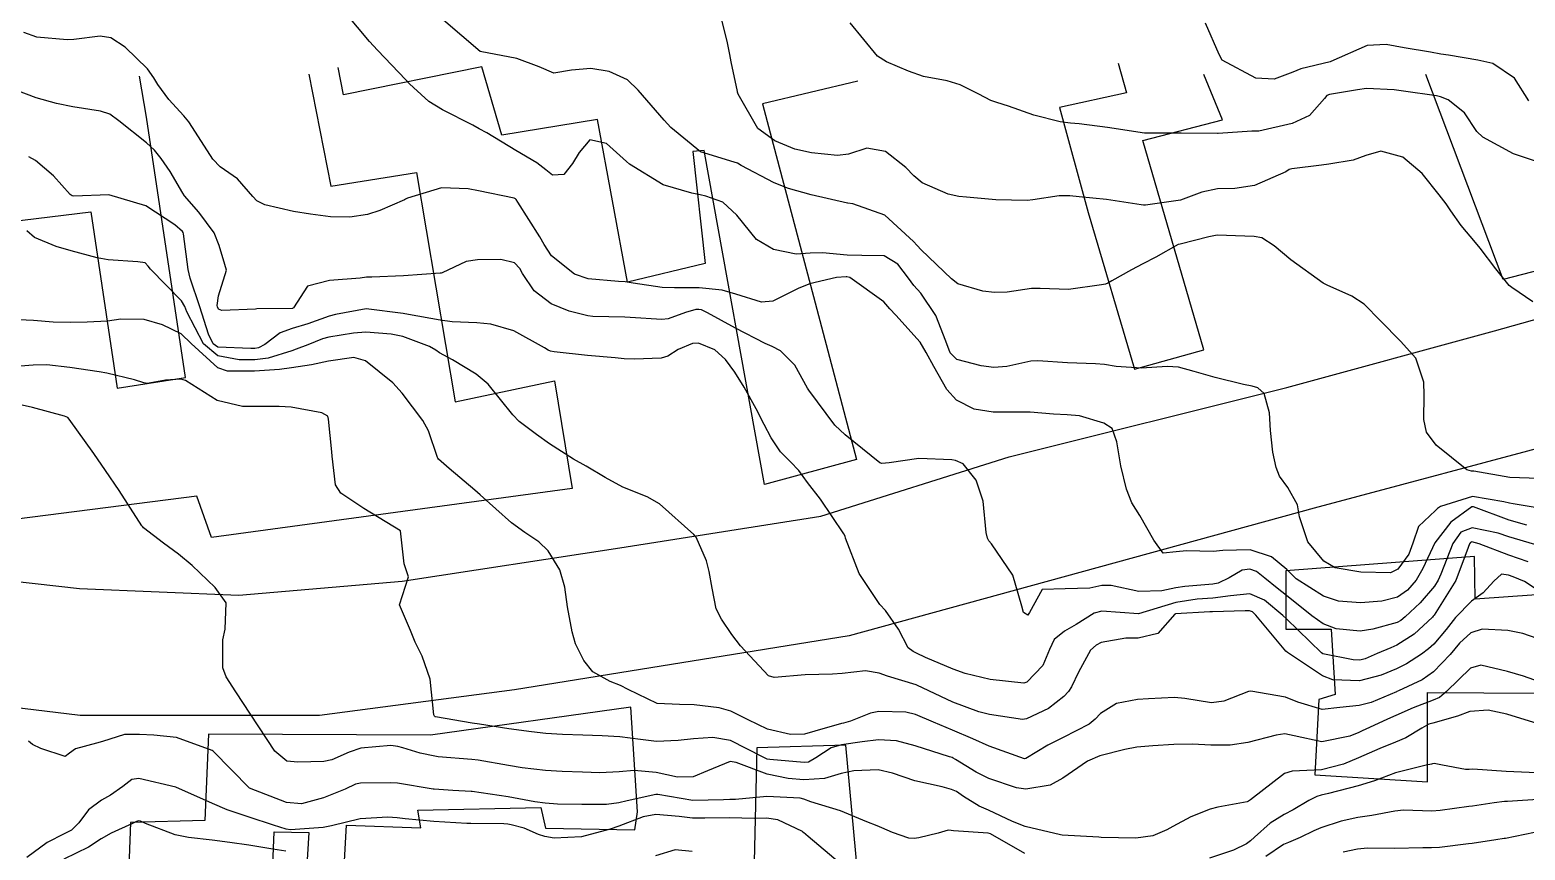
# Model space of a CAD drawing. Header units: metres. Extents: x 307586 to 320046, y 7427249 to 7434250.
# Drawn here: x 319581.3 to 319662.3, y 7429207.4 to 7429251.7 of the extents above; entities that cross this region are included whole.
import ezdxf

# ---------------------------------------------------------------- set-up
doc = ezdxf.new("R2010")
doc.units = ezdxf.units.M
doc.header["$MEASUREMENT"] = 0
for name, color, linetype in [('Curvas de Nivel 1m', 11, 'Continuous'), ('Curvas de Nivel 5m', 15, 'Continuous'), ('Edificações', 30, 'Continuous'), ('Vias Primárias', 230, 'Continuous')]:
    doc.layers.add(name, color=color, linetype=linetype)

msp = doc.modelspace()

# ---------------------------------------------------------------- linework, layer by layer
at = {"layer": 'Curvas de Nivel 1m', "flags": 128}
for points, elevation in [([(319662.789, 7429225.899), (319661.603, 7429226.115), (319661.405, 7429226.142), (319661.108, 7429226.221), (319659.409, 7429226.505), (319657.675, 7429225.966), (319657.517, 7429225.852), (319657.4, 7429225.751), (319656.488, 7429224.878), (319656.176, 7429223.982), (319655.967, 7429223.384), (319655.359, 7429222.574), (319654.97, 7429222.381), (319653.357, 7429222.405), (319651.977, 7429222.649), (319651.363, 7429223.001), (319650.498, 7429224.049), (319650.037, 7429225.41), (319649.937, 7429226.055), (319649.412, 7429226.991), (319648.955, 7429227.603), (319648.769, 7429228.07), (319648.6, 7429228.908), (319648.468, 7429230.075), (319648.41, 7429231.023), (319648.124, 7429232.08), (319647.778, 7429232.387), (319647.477, 7429232.475), (319647.009, 7429232.563), (319645.481, 7429232.943), (319644.333, 7429233.273), (319643.487, 7429233.502), (319642.884, 7429233.536), (319641.486, 7429233.445), (319640.115, 7429233.545), (319639.488, 7429233.647), (319638.99, 7429233.689), (319637.488, 7429233.728), (319635.87, 7429233.846), (319635.489, 7429233.828), (319634.196, 7429233.532), (319633.485, 7429233.489), (319632.804, 7429233.578), (319631.489, 7429233.915), (319631.129, 7429234.284), (319630.886, 7429234.903), (319630.357, 7429236.292), (319629.535, 7429237.508), (319629.158, 7429237.925), (319628.875, 7429238.31), (319628.299, 7429239.068), (319627.555, 7429239.532), (319626.352, 7429239.545), (319625.555, 7429239.563), (319624.227, 7429239.693), (319623.556, 7429239.667), (319622.792, 7429239.618), (319621.558, 7429239.875), (319620.641, 7429240.409), (319619.583, 7429241.728), (319618.819, 7429242.432), (319617.903, 7429242.752), (319617.597, 7429242.825), (319617.139, 7429242.914), (319615.602, 7429243.372), (319613.775, 7429244.488), (319613.615, 7429244.625), (319612.529, 7429245.607), (319611.632, 7429245.805), (319611.038, 7429245.11), (319610.681, 7429244.529), (319610.216, 7429243.925), (319609.606, 7429243.885), (319609.24, 7429244.176), (319608.753, 7429244.553), (319607.623, 7429245.218), (319606.05, 7429246.173), (319605.64, 7429246.404), (319605.284, 7429246.594), (319603.651, 7429247.425), (319602.911, 7429247.877), (319602.074, 7429248.634), (319601.867, 7429248.84), (319601.667, 7429249.046), (319600.122, 7429250.656), (319599.69, 7429251.118), (319598.403, 7429252.68)], 868), ([(319662.348, 7429224.946), (319661.392, 7429225.218), (319659.452, 7429225.94), (319659.403, 7429225.95), (319659.368, 7429225.941), (319658.234, 7429225.113), (319657.373, 7429223.993), (319656.725, 7429222.61), (319656.353, 7429221.98), (319655.895, 7429221.437), (319655.344, 7429221.062), (319654.498, 7429220.842), (319653.34, 7429220.745), (319652.151, 7429220.838), (319651.344, 7429221.117), (319649.868, 7429222.055), (319649.358, 7429222.551), (319648.533, 7429223.241), (319647.368, 7429223.61), (319645.893, 7429223.579), (319645.367, 7429223.521), (319643.925, 7429223.566), (319643.367, 7429223.505), (319642.664, 7429223.438), (319642.16, 7429224.148), (319641.393, 7429225.477), (319640.957, 7429226.164), (319640.672, 7429226.905), (319640.373, 7429228.17), (319640.158, 7429229.457), (319639.894, 7429230.176), (319639.456, 7429230.468), (319638.127, 7429230.867), (319637.46, 7429230.914), (319636.719, 7429230.959), (319635.461, 7429231.074), (319634.634, 7429231.065), (319633.461, 7429231.058), (319632.421, 7429231.224), (319631.467, 7429231.707), (319630.944, 7429232.285), (319630.241, 7429233.537), (319629.836, 7429234.297), (319629.501, 7429234.861), (319628.189, 7429236.32), (319627.867, 7429236.666), (319627.53, 7429237.037), (319625.694, 7429238.348), (319625.543, 7429238.385), (319625.504, 7429238.389), (319624.976, 7429238.356), (319623.819, 7429238.088), (319623.539, 7429238.008), (319622.933, 7429237.775), (319621.53, 7429237.081), (319620.918, 7429237.017), (319619.533, 7429237.451), (319618.778, 7429237.674), (319617.536, 7429237.8), (319616.201, 7429237.798), (319615.536, 7429237.813), (319613.97, 7429238.054), (319613.539, 7429238.117), (319613.181, 7429238.137), (319611.541, 7429238.288), (319610.793, 7429238.528), (319609.553, 7429239.528), (319609.151, 7429240.138), (319608.914, 7429240.55), (319607.725, 7429242.433), (319607.641, 7429242.569), (319607.623, 7429242.599), (319607.593, 7429242.616), (319607.523, 7429242.641), (319605.597, 7429243.04), (319605.037, 7429243.157), (319603.599, 7429243.209), (319601.746, 7429242.638), (319601.643, 7429242.589), (319601.592, 7429242.563), (319600.253, 7429241.983), (319599.58, 7429241.768), (319598.628, 7429241.624), (319597.577, 7429241.637), (319596.496, 7429241.784), (319595.581, 7429241.919), (319594.021, 7429242.292), (319593.589, 7429242.502), (319593.387, 7429242.733), (319592.543, 7429243.687), (319591.609, 7429244.337), (319591.207, 7429244.764), (319590.433, 7429245.97), (319589.911, 7429246.777), (319589.646, 7429247.097), (319588.838, 7429247.979), (319588.23, 7429248.801), (319588.016, 7429249.154), (319587.671, 7429249.639), (319586.478, 7429250.822), (319585.69, 7429251.322), (319585.114, 7429251.416), (319583.689, 7429251.236), (319583.336, 7429251.215), (319581.69, 7429251.352), (319580.977, 7429251.604)], 867), ([(319662.99, 7429227.468), (319661.419, 7429227.53), (319659.482, 7429227.879), (319659.422, 7429227.881), (319659.359, 7429227.877), (319659.092, 7429227.945), (319657.443, 7429229.288), (319656.914, 7429229.975), (319656.772, 7429230.665), (319656.787, 7429231.977), (319656.762, 7429232.695), (319656.336, 7429233.982), (319655.507, 7429234.899), (319654.432, 7429236.001), (319653.532, 7429236.902), (319652.866, 7429237.349), (319651.542, 7429237.929), (319651.317, 7429238.042), (319649.562, 7429239.31), (319648.66, 7429240.074), (319648.002, 7429240.508), (319647.578, 7429240.576), (319647.08, 7429240.593), (319645.578, 7429240.644), (319645.13, 7429240.562), (319643.573, 7429240.159), (319643.466, 7429240.132), (319642.26, 7429239.452), (319641.557, 7429239.101), (319640.953, 7429238.765), (319639.883, 7429238.177), (319639.668, 7429238.052), (319639.541, 7429238), (319639.319, 7429237.961), (319637.538, 7429237.698), (319636.008, 7429237.756), (319635.538, 7429237.754), (319634.224, 7429237.555), (319633.536, 7429237.534), (319632.893, 7429237.616), (319631.54, 7429238.011), (319631.201, 7429238.283), (319629.558, 7429239.858), (319629.341, 7429240.083), (319629.146, 7429240.306), (319627.584, 7429241.732), (319625.853, 7429242.347), (319625.593, 7429242.37), (319625.569, 7429242.374), (319623.597, 7429242.818), (319622.376, 7429243.163), (319621.604, 7429243.474), (319619.822, 7429244.418), (319619.615, 7429244.536), (319619.438, 7429244.6), (319617.623, 7429245.153), (319616, 7429246.466), (319615.647, 7429246.867), (319614.239, 7429248.484), (319613.669, 7429249.049), (319612.676, 7429249.508), (319611.674, 7429249.662), (319610.639, 7429249.565), (319609.672, 7429249.413), (319608.876, 7429249.753), (319607.679, 7429250.194), (319605.683, 7429250.59), (319603.708, 7429252.274)], 869), ([(319662.915, 7429244.61), (319661.63, 7429245.037), (319659.961, 7429245.937), (319659.646, 7429246.255), (319658.976, 7429247.27), (319658.093, 7429247.964), (319657.665, 7429248.134), (319657.458, 7429248.181), (319655.669, 7429248.428), (319655.167, 7429248.499), (319653.671, 7429248.581), (319653.172, 7429248.516), (319651.666, 7429248.254), (319651.512, 7429248.195), (319651.388, 7429248.043), (319650.582, 7429247.122), (319649.649, 7429246.694), (319647.836, 7429246.278), (319647.645, 7429246.266), (319647.463, 7429246.274), (319645.643, 7429246.152), (319645.603, 7429246.151), (319643.643, 7429246.17), (319641.643, 7429246.16), (319639.646, 7429246.467), (319638.117, 7429246.672), (319637.648, 7429246.705), (319637.091, 7429246.773), (319635.652, 7429247.143), (319634.285, 7429247.615), (319633.659, 7429247.819), (319633.329, 7429247.924), (319632.68, 7429248.265), (319631.67, 7429248.782), (319630.968, 7429248.992), (319629.677, 7429249.229), (319628.88, 7429249.511), (319627.68, 7429250.022), (319627.193, 7429250.335), (319625.71, 7429252.13)], 871), ([(319662.462, 7429247.908), (319661.681, 7429249.131), (319660.508, 7429249.932), (319659.695, 7429250.116), (319658.11, 7429250.377), (319657.698, 7429250.445), (319657.131, 7429250.543), (319655.701, 7429250.788), (319654.735, 7429250.968), (319653.702, 7429250.906), (319651.742, 7429250.039), (319651.707, 7429250.025), (319650.104, 7429249.639), (319649.684, 7429249.455), (319648.668, 7429249.085), (319647.679, 7429249.136), (319645.861, 7429250.108), (319645.696, 7429250.423), (319644.945, 7429252.118)], 872), ([(319662.788, 7429223.899), (319661.379, 7429224.319), (319660.794, 7429224.514), (319659.386, 7429224.815), (319658.766, 7429224.565), (319658.345, 7429223.955), (319657.693, 7429222.302), (319657.555, 7429221.967), (319657.35, 7429221.652), (319656.564, 7429220.754), (319655.766, 7429219.986), (319655.53, 7429219.788), (319655.328, 7429219.681), (319654.001, 7429219.325), (319653.321, 7429219.21), (319652.016, 7429219.336), (319651.326, 7429219.607), (319650.704, 7429220.046), (319649.344, 7429221.138), (319648.824, 7429221.544), (319648.17, 7429222.078), (319647.715, 7429222.443), (319647.358, 7429222.569), (319646.937, 7429222.514), (319646.234, 7429222.101), (319645.637, 7429221.82), (319645.349, 7429221.766), (319643.836, 7429221.637), (319643.347, 7429221.555), (319642.595, 7429221.39), (319641.345, 7429221.36), (319639.843, 7429221.68), (319639.348, 7429221.695), (319638.694, 7429221.537), (319637.346, 7429221.512), (319636.105, 7429221.463), (319635.419, 7429220.229), (319635.394, 7429220.167), (319635.331, 7429220.087), (319635.106, 7429220.232), (319635.008, 7429220.561), (319634.517, 7429222.238), (319633.37, 7429223.94), (319633.23, 7429224.11), (319633.15, 7429224.253), (319633.085, 7429224.547), (319632.918, 7429226.257), (319632.541, 7429227.39), (319631.832, 7429228.274), (319631.425, 7429228.443), (319631.218, 7429228.489), (319629.425, 7429228.552), (319627.82, 7429228.324), (319627.423, 7429228.289), (319627.315, 7429228.331), (319625.438, 7429229.831), (319624.883, 7429230.356), (319623.471, 7429232.254), (319623.407, 7429232.371), (319622.716, 7429233.612), (319621.94, 7429234.393), (319621.496, 7429234.62), (319621.117, 7429234.786), (319619.511, 7429235.608), (319617.988, 7429236.443), (319617.675, 7429236.599), (319617.525, 7429236.627), (319617.363, 7429236.613), (319616.807, 7429236.457), (319615.859, 7429236.125), (319615.517, 7429236.074), (319613.809, 7429236.196), (319613.519, 7429236.212), (319611.794, 7429236.24), (319611.519, 7429236.274), (319610.513, 7429236.53), (319609.527, 7429236.921), (319608.616, 7429237.636), (319607.981, 7429238.563), (319607.827, 7429238.847), (319607.549, 7429239.155), (319606.802, 7429239.326), (319605.55, 7429239.31), (319604.924, 7429239.221), (319603.621, 7429238.609), (319603.567, 7429238.586), (319603.543, 7429238.586), (319603.514, 7429238.582), (319601.541, 7429238.443), (319599.821, 7429238.377), (319599.54, 7429238.363), (319599.198, 7429238.323), (319597.538, 7429238.192), (319596.345, 7429237.892), (319595.579, 7429236.709), (319595.546, 7429236.686), (319595.523, 7429236.683), (319593.602, 7429236.649), (319593.522, 7429236.646), (319591.705, 7429236.572), (319591.521, 7429236.634), (319591.466, 7429236.761), (319591.453, 7429236.832), (319591.529, 7429237.352), (319591.957, 7429238.754), (319591.856, 7429239.065), (319591.556, 7429240.081), (319591.279, 7429240.763), (319590.455, 7429241.896), (319589.69, 7429242.779), (319589.594, 7429242.923), (319588.903, 7429244.088), (319588.425, 7429244.798), (319588.06, 7429245.244), (319587.621, 7429245.639), (319586.13, 7429246.825), (319585.638, 7429247.186), (319585.129, 7429247.349), (319583.644, 7429247.594), (319582.745, 7429247.77), (319581.651, 7429248.07), (319579.786, 7429248.774)], 866), ([(319662.906, 7429221.454), (319662.229, 7429221.907), (319661.6, 7429222.161), (319661.356, 7429222.246), (319660.982, 7429222.298), (319660.566, 7429221.928), (319659.982, 7429221.298), (319659.342, 7429220.848), (319658.487, 7429219.953), (319657.985, 7429219.298), (319657.311, 7429218.514), (319657.027, 7429218.253), (319656.652, 7429217.977), (319655.835, 7429217.447), (319655.295, 7429217.177), (319654.454, 7429216.835), (319653.288, 7429216.536), (319651.843, 7429216.586), (319651.29, 7429216.795), (319649.389, 7429218.059), (319649.304, 7429218.137), (319647.682, 7429220.085), (319647.501, 7429220.254), (319647.335, 7429220.324), (319647.102, 7429220.325), (319645.335, 7429220.268), (319645.18, 7429220.266), (319643.333, 7429220.147), (319643.287, 7429220.131), (319642.378, 7429219.083), (319641.313, 7429218.843), (319640.643, 7429218.836), (319639.309, 7429218.601), (319639.024, 7429218.467), (319638.723, 7429218.189), (319638.081, 7429216.989), (319637.697, 7429216.204), (319637.529, 7429215.956), (319637.275, 7429215.689), (319636.45, 7429215.033), (319635.256, 7429214.467), (319635.046, 7429214.443), (319633.26, 7429214.708), (319632.676, 7429214.844), (319631.269, 7429215.372), (319629.318, 7429216.3), (319629.283, 7429216.313), (319627.746, 7429216.782), (319627.289, 7429216.935), (319626.552, 7429217.076), (319625.289, 7429216.931), (319624.752, 7429216.891), (319623.288, 7429216.854), (319621.604, 7429216.713), (319621.287, 7429216.803), (319619.772, 7429218.415), (319619.309, 7429219.039), (319618.755, 7429219.866), (319618.468, 7429220.433), (319618.241, 7429221.535), (319618.086, 7429222.439), (319617.937, 7429223.02), (319617.371, 7429224.295), (319617.247, 7429224.451), (319615.397, 7429226.103), (319614.722, 7429226.477), (319613.408, 7429227.015), (319612.447, 7429227.538), (319611.419, 7429228.137), (319610.743, 7429228.527), (319609.431, 7429229.358), (319608.734, 7429229.849), (319607.793, 7429230.565), (319607.448, 7429230.922), (319606.12, 7429232.584), (319605.478, 7429233.128), (319604.19, 7429233.899), (319603.49, 7429234.275), (319603.291, 7429234.413), (319602.94, 7429234.618), (319601.501, 7429235.157), (319600.861, 7429235.288), (319599.504, 7429235.386), (319598.828, 7429235.345), (319597.5, 7429235.133), (319597.158, 7429235.034), (319596.361, 7429234.701), (319595.732, 7429234.466), (319595.49, 7429234.383), (319594.219, 7429233.989), (319593.485, 7429233.902), (319592.636, 7429233.894), (319591.487, 7429234.119), (319590.707, 7429234.768), (319589.801, 7429236.486), (319589.691, 7429236.778), (319589.518, 7429237.096), (319587.844, 7429238.805), (319587.711, 7429238.974), (319587.546, 7429239.143), (319587.157, 7429239.203), (319585.548, 7429239.314), (319584.962, 7429239.423), (319583.552, 7429239.799), (319582.727, 7429240.035), (319581.559, 7429240.516), (319581.152, 7429240.884)], 864), ([(319663.315, 7429218.669), (319662.132, 7429219.096), (319661.323, 7429219.252), (319659.935, 7429219.323), (319659.321, 7429219.134), (319658.703, 7429218.558), (319658.2, 7429217.957), (319657.293, 7429217.015), (319656.688, 7429216.576), (319655.404, 7429215.989), (319655.318, 7429215.955), (319655.282, 7429215.938), (319653.926, 7429215.351), (319653.271, 7429215.187), (319652.216, 7429215.078), (319651.267, 7429214.986), (319649.948, 7429215.378), (319649.277, 7429215.641), (319647.408, 7429215.962), (319647.281, 7429215.95), (319645.942, 7429215.434), (319645.271, 7429215.344), (319643.835, 7429215.564), (319643.275, 7429215.623), (319641.868, 7429215.557), (319641.273, 7429215.525), (319640.131, 7429215.31), (319639.262, 7429214.767), (319638.983, 7429214.458), (319638.649, 7429214.189), (319637.245, 7429213.461), (319636.418, 7429213.042), (319635.234, 7429212.329), (319635.153, 7429212.312), (319633.24, 7429212.995), (319632.365, 7429213.384), (319631.249, 7429213.855), (319630.224, 7429214.29), (319629.259, 7429214.702), (319628.738, 7429214.831), (319627.261, 7429214.861), (319626.82, 7429214.774), (319625.739, 7429214.345), (319625.359, 7429214.242), (319625.252, 7429214.216), (319623.8, 7429213.812), (319623.246, 7429213.647), (319622.487, 7429213.623), (319621.248, 7429213.922), (319620.2, 7429214.411), (319619.26, 7429214.882), (319618.632, 7429215.06), (319617.265, 7429215.226), (319616.474, 7429215.249), (319615.266, 7429215.311), (319613.707, 7429216.055), (319613.28, 7429216.285), (319612.725, 7429216.498), (319611.792, 7429217.016), (319611.294, 7429217.626), (319610.853, 7429218.524), (319610.661, 7429219.175), (319610.41, 7429220.529), (319610.275, 7429221.595), (319610.008, 7429222.533), (319609.363, 7429223.565), (319608.869, 7429224.048), (319608.098, 7429224.559), (319607.381, 7429225.079), (319605.69, 7429226.587), (319605.405, 7429226.842), (319604.009, 7429228.012), (319603.422, 7429228.515), (319603.394, 7429228.582), (319603.381, 7429228.611), (319602.884, 7429230.065), (319602.586, 7429230.623), (319601.465, 7429232.096), (319600.959, 7429232.645), (319599.485, 7429233.846), (319598.846, 7429234.029), (319597.484, 7429233.834), (319596.552, 7429233.629), (319595.48, 7429233.46), (319594.823, 7429233.373), (319593.479, 7429233.291), (319592.008, 7429233.281), (319591.48, 7429233.465), (319590.038, 7429234.775), (319589.498, 7429235.302), (319588.496, 7429235.788), (319587.506, 7429236.085), (319586.236, 7429236.092), (319585.504, 7429235.986), (319584.416, 7429235.928), (319583.504, 7429235.926), (319582.578, 7429235.939), (319581.504, 7429236.02), (319580.318, 7429236.078)], 863), ([(319663.288, 7429216.38), (319662.167, 7429216.782), (319661.294, 7429217.032), (319659.86, 7429217.372), (319659.296, 7429217.216), (319658, 7429215.959), (319657.611, 7429215.632), (319657.276, 7429215.479), (319656.187, 7429215.063), (319655.263, 7429214.661), (319654.801, 7429214.454), (319653.827, 7429214.004), (319653.44, 7429213.82), (319653.25, 7429213.732), (319652.757, 7429213.526), (319651.245, 7429213.237), (319649.757, 7429213.545), (319649.249, 7429213.658), (319648.77, 7429213.589), (319647.244, 7429213.193), (319646.29, 7429213.052), (319645.242, 7429213.056), (319644.255, 7429213.107), (319643.242, 7429213.083), (319642.107, 7429213.013), (319641.241, 7429212.944), (319640.591, 7429212.815), (319639.236, 7429212.464), (319638.561, 7429212.19), (319637.223, 7429211.258), (319636.545, 7429210.891), (319635.217, 7429210.662), (319634.721, 7429210.732), (319633.223, 7429211.24), (319632.544, 7429211.581), (319631.412, 7429212.277), (319631.296, 7429212.342), (319631.234, 7429212.373), (319631.094, 7429212.422), (319629.24, 7429213.016), (319628.219, 7429213.291), (319627.243, 7429213.331), (319626.358, 7429213.223), (319625.24, 7429213.074), (319624.69, 7429212.903), (319623.857, 7429212.364), (319623.469, 7429212.128), (319623.229, 7429212.103), (319621.361, 7429212.268), (319621.231, 7429212.296), (319621.014, 7429212.402), (319619.242, 7429213.309), (319618.274, 7429213.465), (319617.242, 7429213.395), (319616.4, 7429213.299), (319615.241, 7429213.247), (319614.367, 7429213.353), (319613.243, 7429213.503), (319612.291, 7429213.552), (319611.244, 7429213.584), (319610.145, 7429213.63), (319609.244, 7429213.688), (319608.458, 7429213.765), (319607.247, 7429213.938), (319605.655, 7429214.18), (319605.249, 7429214.246), (319603.276, 7429214.586), (319603.253, 7429214.589), (319603.237, 7429214.594), (319603.209, 7429214.611), (319603.182, 7429214.683), (319602.973, 7429216.615), (319602.538, 7429217.864), (319602.163, 7429218.627), (319601.924, 7429219.246), (319601.323, 7429220.64), (319601.815, 7429222.164), (319601.65, 7429222.636), (319601.579, 7429222.86), (319601.373, 7429224.64), (319599.391, 7429225.862), (319598.14, 7429226.679), (319597.856, 7429227.132), (319597.68, 7429228.686), (319597.665, 7429228.926), (319597.483, 7429230.689), (319597.445, 7429230.841), (319597.115, 7429231.026), (319595.452, 7429231.332), (319594.801, 7429231.368), (319593.453, 7429231.38), (319592.823, 7429231.369), (319591.457, 7429231.702), (319589.738, 7429232.777), (319589.474, 7429232.846), (319588.661, 7429232.792), (319587.666, 7429232.611), (319587.471, 7429232.651), (319586.981, 7429232.815), (319585.476, 7429233.181), (319585.06, 7429233.251), (319583.479, 7429233.475), (319582.232, 7429233.62), (319581.48, 7429233.612), (319580.803, 7429233.563)], 862), ([(319662.951, 7429214.201), (319661.265, 7429214.717), (319660.261, 7429214.937), (319659.267, 7429214.867), (319658.595, 7429214.618), (319657.257, 7429214.244), (319657.046, 7429214.182), (319656.671, 7429213.976), (319655.796, 7429213.436), (319655.245, 7429213.204), (319654.38, 7429212.86), (319653.236, 7429212.358), (319652.429, 7429212.022), (319651.23, 7429211.721), (319649.647, 7429211.637), (319649.227, 7429211.517), (319647.39, 7429210.087), (319647.288, 7429210.013), (319647.211, 7429209.977), (319645.62, 7429209.691), (319645.205, 7429209.58), (319644.152, 7429209.167), (319643.191, 7429208.653), (319642.863, 7429208.459), (319642.103, 7429208.146), (319641.181, 7429208.009), (319639.307, 7429208.054), (319639.182, 7429208.065), (319637.197, 7429208.185), (319637.103, 7429208.201), (319635.189, 7429208.646), (319634.51, 7429208.92), (319633.202, 7429209.527), (319632.696, 7429209.748), (319631.847, 7429210.27), (319631.464, 7429210.533), (319631.209, 7429210.656), (319630.701, 7429210.795), (319629.215, 7429211.112), (319628.003, 7429211.536), (319627.224, 7429211.706), (319625.911, 7429211.654), (319625.22, 7429211.506), (319624.333, 7429211.242), (319623.215, 7429211.172), (319622.356, 7429211.243), (319621.219, 7429211.481), (319619.538, 7429212.107), (319619.229, 7429212.163), (319617.992, 7429211.668), (319617.216, 7429211.343), (319616.361, 7429211.314), (319615.219, 7429211.573), (319614.021, 7429211.682), (319613.22, 7429211.599), (319612.168, 7429211.556), (319611.219, 7429211.587), (319610.126, 7429211.624), (319609.22, 7429211.676), (319607.959, 7429211.822), (319607.224, 7429211.947), (319605.58, 7429212.234), (319605.228, 7429212.281), (319603.419, 7429212.419), (319603.23, 7429212.445), (319602.445, 7429212.622), (319601.494, 7429212.895), (319601.236, 7429212.976), (319600.842, 7429213.038), (319599.235, 7429212.894), (319598.6, 7429212.669), (319597.651, 7429212.259), (319597.225, 7429212.167), (319595.808, 7429212.12), (319595.225, 7429212.181), (319594.564, 7429212.717), (319593.253, 7429214.73), (319592.468, 7429215.94), (319591.929, 7429216.75), (319591.762, 7429217.235), (319591.765, 7429218.753), (319591.882, 7429219.324), (319591.929, 7429220.751), (319591.335, 7429221.576), (319590.097, 7429222.773), (319589.359, 7429223.384), (319588.543, 7429223.971), (319587.47, 7429224.809), (319587.418, 7429224.854), (319587.374, 7429224.918), (319586.139, 7429226.823), (319585.409, 7429227.911), (319584.766, 7429228.837), (319583.441, 7429230.688), (319583.364, 7429230.773), (319583.193, 7429230.854), (319581.449, 7429231.314), (319580.895, 7429231.442)], 861), ([(319625.166, 7429206.637), (319623.443, 7429208.105), (319623.182, 7429208.327), (319623.162, 7429208.349), (319623.138, 7429208.371), (319621.799, 7429209.001), (319621.19, 7429209.091), (319620.511, 7429209.086), (319619.19, 7429209.117), (319617.851, 7429209.102), (319617.189, 7429209.106), (319616.454, 7429209.194), (319615.191, 7429209.292), (319614.504, 7429209.163), (319613.185, 7429208.659), (319612.731, 7429208.497), (319611.179, 7429208.082), (319609.69, 7429208.022), (319609.179, 7429208.104), (319608.851, 7429208.216), (319608.06, 7429208.557), (319607.361, 7429208.744), (319607.185, 7429208.774), (319606.961, 7429208.797), (319605.185, 7429208.804), (319604.965, 7429208.812), (319603.186, 7429208.925), (319601.622, 7429209.068), (319601.188, 7429209.114), (319600.688, 7429209.145), (319599.187, 7429209.06), (319597.637, 7429208.683), (319597.182, 7429208.592), (319595.414, 7429208.474), (319595.181, 7429208.5), (319594.502, 7429208.717), (319593.187, 7429209.151), (319591.987, 7429209.545), (319591.194, 7429209.889), (319589.203, 7429210.78), (319587.21, 7429211.25), (319586.837, 7429211.185), (319586.342, 7429210.819), (319585.675, 7429210.349), (319585.195, 7429210.08), (319584.487, 7429209.54), (319583.952, 7429208.842), (319583.57, 7429208.453), (319583.174, 7429208.242), (319582.249, 7429207.781), (319581.154, 7429206.974)], 859), ([(319663.215, 7429210.12), (319661.293, 7429209.998), (319661.214, 7429210.002), (319661.135, 7429210), (319660.579, 7429209.926), (319659.401, 7429209.748), (319659.21, 7429209.721), (319657.65, 7429209.512), (319657.206, 7429209.484), (319655.665, 7429209.524), (319655.205, 7429209.48), (319653.958, 7429209.246), (319653.2, 7429209.135), (319652.287, 7429208.934), (319651.191, 7429208.583), (319650.814, 7429208.419), (319650.081, 7429208.051), (319649.453, 7429207.784), (319649.179, 7429207.669), (319648.224, 7429207.018)], 859), ([(319595.169, 7429207.312), (319594.458, 7429207.429), (319593.167, 7429207.64), (319592.133, 7429207.781), (319591.17, 7429207.905), (319589.899, 7429208.045), (319589.174, 7429208.199), (319587.57, 7429208.804), (319587.306, 7429208.93), (319587.184, 7429208.952), (319587.08, 7429208.915), (319586.869, 7429208.813), (319585.709, 7429208.291), (319585.17, 7429207.981), (319584.476, 7429207.524), (319583.153, 7429206.878)], 858), ([(319662.759, 7429208.327), (319661.184, 7429208.004), (319661.114, 7429207.99), (319660.674, 7429207.925), (319659.384, 7429207.735), (319659.181, 7429207.705), (319657.624, 7429207.51), (319657.178, 7429207.496), (319656.709, 7429207.498), (319655.178, 7429207.46), (319653.716, 7429207.466), (319653.177, 7429207.425), (319652.412, 7429207.258)], 858), ([(319617.171, 7429207.291), (319616.243, 7429207.389), (319615.169, 7429207.061)], 858)]:
    msp.add_lwpolyline(points, dxfattribs=dict(at, elevation=elevation))
at = {"layer": 'Curvas de Nivel 5m', "flags": 128}
for points, elevation in [([(319662.672, 7429237.041), (319661.542, 7429237.803), (319661.398, 7429237.921), (319660.668, 7429238.817), (319659.826, 7429239.937), (319659.576, 7429240.243), (319658.791, 7429241.158), (319658.234, 7429241.96), (319657.971, 7429242.339), (319657.601, 7429242.818), (319656.674, 7429243.979), (319655.626, 7429244.858), (319654.448, 7429245.184), (319653.627, 7429244.951), (319652.948, 7429244.695), (319651.619, 7429244.477), (319651.234, 7429244.429), (319649.616, 7429244.237), (319649.489, 7429244.188), (319649.297, 7429244.065), (319647.605, 7429243.336), (319646.533, 7429243.172), (319645.603, 7429243.153), (319644.749, 7429242.971), (319643.597, 7429242.545), (319641.695, 7429242.26), (319641.594, 7429242.266), (319641.476, 7429242.279), (319639.597, 7429242.566), (319638.112, 7429242.716), (319637.599, 7429242.769), (319637.035, 7429242.779), (319635.596, 7429242.554), (319635.303, 7429242.526), (319633.596, 7429242.56), (319632.015, 7429242.692), (319631.597, 7429242.734), (319631.03, 7429242.854), (319629.605, 7429243.476), (319629.154, 7429243.853), (319628.736, 7429244.313), (319627.625, 7429245.166), (319626.625, 7429245.343), (319625.623, 7429245.02), (319625.031, 7429244.946), (319623.624, 7429245.094), (319622.717, 7429245.294), (319621.633, 7429245.745), (319620.726, 7429246.409), (319619.661, 7429248.271), (319619.622, 7429248.38), (319619.611, 7429248.421), (319619.28, 7429250.027), (319619.198, 7429250.427), (319619.07, 7429251.052), (319618.731, 7429252.435)], 870), ([(319662.425, 7429222.965), (319661.367, 7429223.327), (319659.762, 7429223.936), (319659.375, 7429224.047), (319659.294, 7429224.022), (319659.239, 7429223.942), (319659.17, 7429223.742), (319658.511, 7429221.953), (319657.334, 7429220.083), (319657.283, 7429220.021), (319657.232, 7429219.971), (319656.24, 7429219.06), (319655.31, 7429218.461), (319654.985, 7429218.316), (319654.251, 7429218.001), (319653.59, 7429217.718), (319653.299, 7429217.643), (319652.945, 7429217.661), (319651.302, 7429217.998), (319651.225, 7429218.041), (319649.33, 7429219.886), (319649.145, 7429220.063), (319648.152, 7429220.889), (319647.344, 7429221.228), (319646.312, 7429221.132), (319645.342, 7429221.006), (319644.504, 7429220.956), (319643.339, 7429220.77), (319641.333, 7429220.16), (319639.334, 7429220.293), (319638.927, 7429220.186), (319637.942, 7429219.582), (319637.318, 7429219.213), (319636.758, 7429218.769), (319636.501, 7429218.218), (319636.15, 7429217.366), (319635.285, 7429216.459), (319635.116, 7429216.401), (319633.286, 7429216.601), (319631.938, 7429216.919), (319631.292, 7429217.156), (319629.801, 7429217.792), (319629.3, 7429218.033), (319629.12, 7429218.122), (319628.863, 7429218.307), (319628.331, 7429219.333), (319627.621, 7429220.326), (319627.328, 7429220.665), (319626.207, 7429222.341), (319625.469, 7429224.252), (319625.438, 7429224.349), (319625.375, 7429224.478), (319624.117, 7429226.363), (319623.412, 7429227.269), (319622.946, 7429227.905), (319622.494, 7429228.384), (319621.95, 7429228.914), (319621.436, 7429229.683), (319621.065, 7429230.404), (319620.619, 7429231.245), (319619.981, 7429232.415), (319619.481, 7429233.223), (319618.971, 7429233.911), (319618.393, 7429234.436), (319617.498, 7429234.793), (319617.173, 7429234.778), (319616.403, 7429234.461), (319615.852, 7429234.104), (319615.488, 7429233.981), (319614.043, 7429233.929), (319613.488, 7429233.956), (319612.992, 7429234.002), (319611.489, 7429234.133), (319609.693, 7429234.336), (319609.491, 7429234.373), (319609.367, 7429234.417), (319609.174, 7429234.545), (319607.506, 7429235.474), (319606.269, 7429235.825), (319605.513, 7429235.896), (319604.169, 7429235.948), (319603.514, 7429236.037), (319601.803, 7429236.351), (319601.519, 7429236.396), (319599.523, 7429236.66), (319597.851, 7429236.352), (319597.517, 7429236.268), (319596.357, 7429235.854), (319595.506, 7429235.599), (319594.854, 7429235.365), (319594.037, 7429234.725), (319593.678, 7429234.542), (319593.491, 7429234.518), (319593.272, 7429234.514), (319591.491, 7429234.592), (319591.231, 7429234.763), (319590.973, 7429235.29), (319590.512, 7429236.77), (319589.989, 7429238.325), (319589.876, 7429238.777), (319589.629, 7429240.712), (319589.606, 7429240.78), (319589.564, 7429240.837), (319589.157, 7429241.199), (319587.584, 7429242.237), (319585.593, 7429242.83), (319583.689, 7429242.751), (319583.592, 7429242.777), (319583.498, 7429242.851), (319582.591, 7429243.854), (319581.611, 7429244.68), (319581.256, 7429244.884)], 865), ([(319635.173, 7429207.191), (319633.316, 7429208.249), (319633.184, 7429208.294), (319631.312, 7429208.405), (319631.184, 7429208.425), (319631.023, 7429208.443), (319630.472, 7429208.287), (319629.438, 7429208.04), (319629.18, 7429208.001), (319628.893, 7429208.016), (319628.001, 7429208.318), (319627.433, 7429208.574), (319627.186, 7429208.675), (319626.625, 7429208.899), (319625.194, 7429209.492), (319623.58, 7429209.986), (319623.201, 7429210.129), (319623.009, 7429210.18), (319621.202, 7429210.265), (319619.502, 7429210.114), (319619.2, 7429210.105), (319618.861, 7429210.086), (319617.199, 7429210.049), (319615.3, 7429210.37), (319615.202, 7429210.376), (319613.641, 7429210.043), (319613.197, 7429209.926), (319612.529, 7429209.833), (319611.196, 7429209.829), (319609.866, 7429209.863), (319609.197, 7429209.907), (319608.639, 7429209.99), (319607.2, 7429210.248), (319605.257, 7429210.535), (319605.202, 7429210.54), (319604.203, 7429210.6), (319603.204, 7429210.669), (319603.14, 7429210.675), (319601.208, 7429210.987), (319600.835, 7429211.017), (319599.208, 7429210.996), (319598.942, 7429210.929), (319598.385, 7429210.672), (319597.198, 7429210.193), (319596.021, 7429209.875), (319595.195, 7429209.944), (319593.203, 7429210.73), (319591.232, 7429212.725), (319591.185, 7429212.76), (319589.24, 7429213.463), (319588.029, 7429213.587), (319587.241, 7429213.634), (319586.431, 7429213.629), (319585.237, 7429213.246), (319584.92, 7429213.149), (319583.785, 7429212.844), (319583.462, 7429212.615), (319583.227, 7429212.434), (319581.912, 7429212.87), (319581.447, 7429213.089), (319581.237, 7429213.261)], 860), ([(319662.883, 7429211.549), (319661.23, 7429211.618), (319659.425, 7429211.744), (319659.231, 7429211.739), (319659.025, 7429211.736), (319657.785, 7429211.962), (319657.323, 7429212.058), (319657.234, 7429212.037), (319657.181, 7429212.023), (319656.904, 7429211.973), (319655.229, 7429211.556), (319654.104, 7429211.122), (319653.221, 7429210.846), (319651.61, 7429210.427), (319651.216, 7429210.335), (319650.984, 7429210.274), (319650.544, 7429210.047), (319649.703, 7429209.557), (319649.201, 7429209.297), (319648.445, 7429208.82), (319647.603, 7429208.076), (319647.385, 7429207.874), (319647.179, 7429207.718), (319646.461, 7429207.375), (319645.171, 7429206.926)], 860)]:
    msp.add_lwpolyline(points, dxfattribs=dict(at, elevation=elevation))
at = {"layer": 'Edificações'}
for points in [[(319596.408, 7429249.353), (319597.596, 7429243.303), (319602.238, 7429244.038), (319604.331, 7429231.634), (319609.708, 7429232.765), (319610.67, 7429226.941), (319591.142, 7429224.284), (319590.342, 7429226.529), (319579.757, 7429225.173), (319571.819, 7429225.457), (319570.687, 7429240.213), (319584.612, 7429241.91), (319586.033, 7429232.369), (319589.729, 7429232.937), (319587.625, 7429247.021), (319587.252, 7429249.246)], [(319626.124, 7429248.984), (319620.962, 7429247.751), (319623.823, 7429236.983), (319626.067, 7429228.501), (319621.074, 7429227.156), (319617.815, 7429245.221), (319617.198, 7429245.165), (319617.871, 7429239.113), (319613.664, 7429238.105), (319612.037, 7429246.902), (319606.86, 7429246.063), (319605.775, 7429249.759), (319598.29, 7429248.233), (319598.002, 7429249.715)], [(319640.223, 7429249.95), (319640.669, 7429248.336), (319637.039, 7429247.555), (319638.603, 7429241.865), (319641.116, 7429233.385), (319644.858, 7429234.445), (319641.563, 7429245.77), (319645.863, 7429246.885), (319644.858, 7429249.34)], [(319665.817, 7429249.23), (319669.224, 7429240.36), (319661.07, 7429238.24), (319656.881, 7429249.342)], [(319662.874, 7429221.18), (319659.541, 7429220.942), (319659.507, 7429223.252), (319649.3, 7429222.476), (319649.3, 7429219.326), (319651.747, 7429219.326), (319651.965, 7429215.796), (319651.095, 7429215.524), (319650.877, 7429211.451), (319656.967, 7429211.071), (319656.967, 7429215.891), (319663.063, 7429215.856)], [(319627.117, 7429195.258), (319625.477, 7429213.045), (319620.656, 7429212.911), (319620.377, 7429200.587), (319622.565, 7429200.542), (319622.442, 7429195.584), (319627.117, 7429195.258)]]:
    msp.add_lwpolyline(points, dxfattribs=at)
msp.add_lwpolyline([(319594.533, 7429208.358), (319596.417, 7429208.314), (319596.112, 7429203.285), (319598.146, 7429203.234), (319598.451, 7429208.72), (319602.468, 7429208.568), (319602.316, 7429209.527), (319608.978, 7429209.679), (319609.232, 7429208.562), (319614.063, 7429208.46), (319614.2, 7429209.441), (319613.851, 7429215.103), (319602.99, 7429213.584), (319590.98, 7429213.647), (319590.785, 7429208.963), (319586.764, 7429208.868), (319586.476, 7429201.138), (319589.516, 7429201.075), (319589.357, 7429195.113), (319594.107, 7429194.986), (319594.342, 7429203.489)], close=True, dxfattribs=at)
at = {"layer": 'Vias Primárias'}
for points in [[(319567.654, 7429223.363), (319583.992, 7429221.518), (319592.618, 7429221.157), (319601.459, 7429221.923), (319613.246, 7429223.729), (319624.124, 7429225.445), (319634.33, 7429228.648), (319649.359, 7429232.393), (319660.603, 7429235.471), (319671.212, 7429238.447, 0.195722)], [(319567.654, 7429223.363), (319583.992, 7429221.518), (319592.618, 7429221.157), (319601.459, 7429221.923), (319613.246, 7429223.729), (319624.124, 7429225.445), (319634.33, 7429228.648), (319649.359, 7429232.393), (319660.603, 7429235.471), (319671.212, 7429238.447, 0.195722)], [(319678.65, 7429233.297), (319650.831, 7429225.865), (319625.664, 7429218.958), (319607.549, 7429216.05), (319596.982, 7429214.65), (319584.042, 7429214.65), (319563.618, 7429217.128), (319532.87, 7429222.133), (319526.854, 7429222.383), (319521.874, 7429221.448), (319514.673, 7429218.253), (319503.002, 7429213.396), (319493.458, 7429207.179), (319484.173, 7429201.343), (319475.609, 7429195.72), (319470.927, 7429192.993, -0.058862), (319466.299, 7429190.984, -0.001677), (319458.345, 7429188.621, -0.041675), (319448.503, 7429186.604, -0.033634), (319434.364, 7429185.875, -0.048962)], [(319678.65, 7429233.297), (319650.831, 7429225.865), (319625.664, 7429218.958), (319607.549, 7429216.05), (319596.982, 7429214.65), (319584.042, 7429214.65), (319563.618, 7429217.128), (319532.87, 7429222.133), (319526.854, 7429222.383), (319521.874, 7429221.448), (319514.673, 7429218.253), (319503.002, 7429213.396), (319493.458, 7429207.179), (319484.173, 7429201.343), (319475.609, 7429195.72), (319470.927, 7429192.993, -0.058862), (319466.299, 7429190.984, -0.001677), (319458.345, 7429188.621, -0.041675), (319448.503, 7429186.604, -0.033634), (319434.364, 7429185.875, -0.048962)]]:
    msp.add_lwpolyline(points, format="xyb", dxfattribs=at)

doc.saveas('drawing.dxf')
